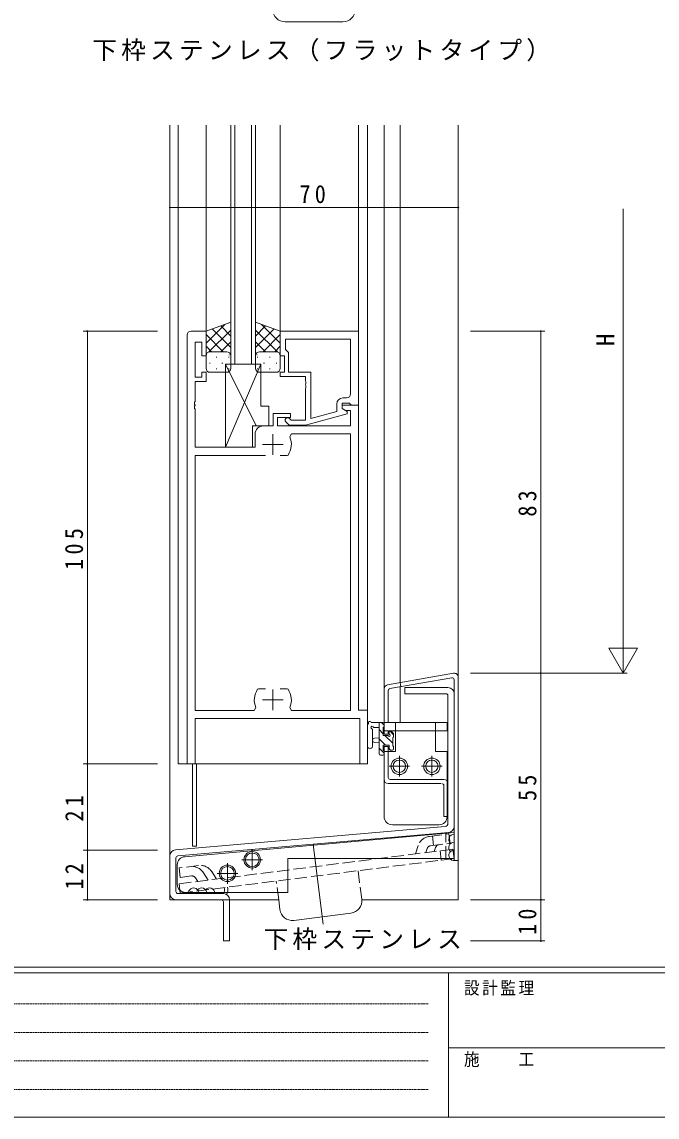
# Model space of a CAD drawing. Units: millimetres on the paper. Extents: x -397 to 397, y -282 to 282.
# Drawn here: x -239.8 to -85.7, y -282.1 to -16.3 of the extents above; entities that cross this region are included whole.
import ezdxf
from ezdxf.enums import TextEntityAlignment as Align

# ---------------------------------------------------------------- set-up
doc = ezdxf.new("R2010")
doc.units = ezdxf.units.MM
for name, pattern in [('USER1', [0.375, 0.25, -0.125]), ('USER2', [13, 10, -1, 1, -1]), ('USER4', [4, 3, -1])]:
    doc.linetypes.add(name, pattern=pattern)
for name, color, linetype, lineweight in [('0-1_YKK_ZWAK', 7, 'Continuous', 18), ('0-3_YKK_D', 6, 'Continuous', 18), ('0-4_YKK_11', 7, 'Continuous', 18), ('0-5_YKK_12', 2, 'Continuous', 18), ('0-7_YKK_13', 4, 'Continuous', 18)]:
    doc.layers.add(name, color=color, linetype=linetype, lineweight=lineweight)
doc.layers.add('0-2_USER1', color=7, linetype='Continuous')
doc.styles.add('ＭＳ ゴシック', font='')
doc.styles.get('ＭＳ ゴシック').set_extended_font_data('MS Gothic')

msp = doc.modelspace()

# ---------------------------------------------------------------- linework, layer by layer
at = {"layer": '0-1_YKK_ZWAK'}
for p, q in [((376.092, -245.688), (-393.908, -245.688)), ((338.292, -247.088), (-393.908, -247.088)), ((-136.308, -247.088), (-136.308, -282.088)), ((-136.308, -265.287), (-7.508, -265.287)), ((-393.908, -282.088), (338.292, -282.088))]:
    msp.add_line(p, q, dxfattribs=at)
at = {"layer": '0-1_YKK_ZWAK', "linetype": 'USER1'}
for p, q in [((-389.31, -254.6), (-141.117, -254.6)), ((-389.31, -261.529), (-141.117, -261.529)), ((-389.31, -268.457), (-141.117, -268.457)), ((-389.31, -275.386), (-141.117, -275.386))]:
    msp.add_line(p, q, dxfattribs=at)
at = {"layer": '0-3_YKK_D'}
for p, q in [((-203.908, -90.347), (-203.908, -60.347)), ((-133.908, -90.347), (-133.908, -60.347)), ((-203.908, -61.347), (-133.908, -61.347)), ((-93.908, -61.704), (-93.908, -174.347)), ((-206.908, -91.347), (-224.908, -91.347)), ((-223.908, -91.347), (-223.908, -196.347)), ((-130.908, -91.347), (-112.908, -91.347)), ((-113.908, -91.347), (-113.908, -174.347)), ((-90.408, -168.284), (-97.408, -168.284)), ((-93.908, -174.347), (-97.408, -168.284)), ((-93.908, -174.347), (-90.408, -168.284)), ((-130.908, -174.347), (-92.908, -174.347)), ((-130.908, -174.347), (-112.908, -174.347)), ((-113.908, -174.347), (-113.908, -229.347)), ((-206.908, -196.347), (-224.908, -196.347)), ((-206.908, -196.347), (-224.908, -196.347)), ((-223.908, -196.347), (-223.908, -217.347)), ((-206.908, -217.347), (-224.908, -217.347)), ((-206.908, -217.347), (-224.908, -217.347)), ((-223.908, -217.347), (-223.908, -229.347)), ((-206.908, -229.347), (-224.908, -229.347)), ((-130.908, -229.347), (-112.908, -229.347)), ((-130.908, -229.347), (-112.908, -229.347)), ((-113.908, -229.347), (-113.908, -239.347)), ((-130.908, -239.347), (-112.908, -239.347))]:
    msp.add_line(p, q, dxfattribs=at)
for centre, start, end in [((-203.908, -61.347), 0, 180), ((-203.908, -61.347), 180, 0), ((-133.908, -61.347), 0, 180), ((-133.908, -61.347), 180, 0), ((-223.908, -91.347), 90, 270), ((-223.908, -91.347), 270, 90), ((-113.908, -91.347), 90, 270), ((-113.908, -91.347), 270, 90), ((-113.908, -174.347), 90, 270), ((-113.908, -174.347), 270, 90), ((-223.908, -196.347), 90, 270), ((-223.908, -196.347), 90, 270), ((-223.908, -196.347), 270, 90), ((-223.908, -196.347), 270, 90), ((-223.908, -217.347), 90, 270), ((-223.908, -217.347), 90, 270), ((-223.908, -217.347), 270, 90), ((-223.908, -217.347), 270, 90), ((-223.908, -229.347), 90, 270), ((-223.908, -229.347), 270, 90), ((-113.908, -229.347), 90, 270), ((-113.908, -229.347), 90, 270), ((-113.908, -229.347), 270, 90), ((-113.908, -229.347), 270, 90), ((-113.908, -239.347), 90, 270), ((-113.908, -239.347), 270, 90)]:
    msp.add_arc(centre, 0.106, start, end, dxfattribs=at)
at = {"layer": '0-4_YKK_11'}
for p, q in [((-199.708, -92.347), (-199.708, -196.347)), ((-195.108, -91.347), (-198.708, -91.347)), ((-195.108, -97.347), (-195.108, -91.347)), ((-177.108, -91.347), (-177.108, -97.347)), ((-158.108, -91.347), (-177.108, -91.347)), ((-158.108, -109.347), (-158.108, -91.347)), ((-197.778, -94.047), (-196.108, -94.047)), ((-197.778, -102.547), (-197.778, -94.047)), ((-196.108, -94.047), (-196.108, -97.347)), ((-175.808, -93.277), (-160.038, -93.277)), ((-175.808, -95.847), (-175.808, -93.277)), ((-175.808, -93.277), (-160.038, -93.277)), ((-160.038, -93.277), (-160.038, -106.547)), ((-196.108, -97.347), (-195.108, -97.347)), ((-177.108, -97.347), (-176.108, -97.347)), ((-176.108, -97.347), (-176.108, -101.347)), ((-175.608, -96.047), (-175.808, -95.847)), ((-175.108, -96.547), (-175.608, -96.047)), ((-175.108, -101.347), (-175.108, -96.547)), ((-196.108, -102.547), (-197.778, -102.547)), ((-197.778, -103.547), (-195.108, -103.547)), ((-197.778, -108.388), (-197.778, -103.547)), ((-196.108, -101.347), (-196.108, -102.547)), ((-195.108, -101.347), (-196.108, -101.347)), ((-195.108, -103.547), (-195.108, -101.347)), ((-177.108, -101.347), (-177.108, -102.347)), ((-176.108, -101.347), (-177.108, -101.347)), ((-177.108, -102.347), (-171.008, -102.347)), ((-169.708, -101.347), (-175.108, -101.347)), ((-171.008, -102.347), (-171.008, -103.388)), ((-171.008, -103.388), (-170.888, -103.572)), ((-170.888, -103.572), (-170.888, -104.122)), ((-169.708, -112.555), (-169.708, -101.347)), ((-170.888, -104.122), (-171.008, -104.305)), ((-171.008, -104.305), (-171.008, -104.388)), ((-171.008, -104.388), (-170.888, -104.572)), ((-170.888, -105.122), (-171.008, -105.305)), ((-171.008, -105.305), (-171.008, -112.947)), ((-170.888, -104.572), (-170.888, -105.122)), ((-197.898, -108.572), (-197.778, -108.388)), ((-197.898, -109.122), (-197.898, -108.572)), ((-162.108, -108.847), (-160.308, -108.847)), ((-162.108, -110.147), (-162.108, -108.847)), ((-161.038, -107.547), (-161.908, -107.547)), ((-160.308, -108.847), (-160.108, -109.047)), ((-197.778, -109.305), (-197.898, -109.122)), ((-197.898, -109.572), (-197.778, -109.388)), ((-197.898, -110.122), (-197.898, -109.572)), ((-197.778, -110.305), (-197.898, -110.122)), ((-197.778, -109.388), (-197.778, -109.305)), ((-197.778, -119.547), (-197.778, -110.305)), ((-178.808, -111.347), (-178.808, -114.347)), ((-174.608, -111.347), (-178.808, -111.347)), ((-174.608, -112.347), (-174.608, -111.347)), ((-171.012, -114.147), (-160.908, -111.439)), ((-163.408, -110.867), (-169.708, -112.555)), ((-163.408, -109.047), (-163.408, -110.867)), ((-162.108, -109.347), (-162.108, -110.147)), ((-158.108, -109.347), (-162.108, -109.347)), ((-160.908, -110.839), (-162.108, -110.147)), ((-162.108, -110.147), (-161.242, -110.647)), ((-161.242, -110.647), (-160.038, -110.647)), ((-160.908, -111.439), (-160.908, -110.839)), ((-160.108, -109.047), (-159.808, -109.347)), ((-160.038, -110.647), (-160.038, -114.347)), ((-159.808, -109.347), (-158.108, -109.347)), ((-158.108, -183.347), (-158.108, -109.347)), ((-177.808, -112.347), (-174.608, -112.347)), ((-177.808, -114.347), (-177.808, -112.347)), ((-175.732, -113.371), (-174.957, -114.147)), ((-174.957, -114.147), (-171.012, -114.147)), ((-174.46, -112.947), (-174.884, -112.522)), ((-171.008, -112.947), (-174.46, -112.947)), ((-183.208, -116.347), (-183.208, -119.547)), ((-178.808, -114.347), (-181.208, -114.347)), ((-178.908, -116.347), (-178.908, -121.347)), ((-160.038, -114.347), (-177.808, -114.347)), ((-174.812, -116.984), (-174.357, -116.277)), ((-174.357, -116.277), (-160.038, -116.277)), ((-160.038, -116.277), (-160.038, -183.417)), ((-183.208, -119.547), (-197.778, -119.547)), ((-181.408, -118.847), (-176.408, -118.847)), ((-197.778, -121.547), (-180.658, -121.547)), ((-197.778, -183.417), (-197.778, -121.547)), ((-177.158, -121.547), (-175.461, -121.547)), ((-177.158, -121.547), (-175.461, -121.547)), ((-175.461, -121.547), (-175.215, -121.418)), ((-182.355, -178.147), (-182.601, -178.275)), ((-180.658, -178.147), (-182.355, -178.147)), ((-178.908, -178.347), (-178.908, -183.347)), ((-175.461, -178.147), (-177.158, -178.147)), ((-175.215, -178.275), (-175.461, -178.147)), ((-183.004, -182.71), (-183.46, -183.417)), ((-181.408, -180.847), (-176.408, -180.847)), ((-174.357, -183.417), (-174.812, -182.71)), ((-155.908, -183.347), (-158.108, -183.347)), ((-155.908, -196.347), (-155.908, -183.347)), ((-183.46, -183.417), (-197.778, -183.417)), ((-197.778, -185.347), (-157.838, -185.347)), ((-197.778, -196.347), (-197.778, -185.347)), ((-160.038, -183.417), (-174.357, -183.417)), ((-157.838, -185.347), (-157.838, -196.347)), ((-199.708, -196.347), (-197.778, -196.347)), ((-157.838, -196.347), (-155.908, -196.347))]:
    msp.add_line(p, q, dxfattribs=at)
for centre, radius, start, end in [((-198.708, -92.347), 1, 90.00001, 179.99999), ((-161.908, -109.047), 1.5, 90.00001, 179.99999), ((-161.038, -106.547), 1, 270.00001, 359.99999), ((-175.308, -112.947), 0.6, 44.99999, 225.00001), ((-181.208, -116.347), 2, 90.00001, 179.99999), ((-178.908, -118.847), 4.5, 325.15008, 24.45637), ((-178.908, -180.847), 4.5, 145.15008, 204.45637), ((-178.908, -180.847), 4.5, 335.54363, 34.84992)]:
    msp.add_arc(centre, radius, start, end, dxfattribs=at)
at = {"layer": '0-5_YKK_12'}
for p, q in [((-203.908, -41.347), (-203.908, -229.347)), ((-201.908, -41.347), (-201.908, -196.347)), ((-195.108, -91.847), (-195.108, -41.347)), ((-189.108, -41.347), (-189.108, -99.347)), ((-188.108, -99.347), (-188.108, -41.347)), ((-184.108, -41.347), (-184.108, -99.347)), ((-183.108, -99.347), (-183.108, -41.347)), ((-177.108, -91.847), (-177.108, -41.347)), ((-158.108, -91.647), (-158.108, -41.347)), ((-155.908, -41.347), (-155.908, -196.347)), ((-151.908, -186.347), (-151.908, -41.347)), ((-148.008, -41.347), (-148.008, -176.657)), ((-133.908, -41.347), (-133.908, -229.347)), ((-183.108, -99.347), (-189.108, -99.347)), ((-148.008, -177.672), (-148.008, -186.347)), ((-148.008, -186.347), (-150.908, -186.347)), ((-201.908, -196.347), (-155.908, -196.347)), ((-198.408, -196.347), (-198.408, -216.347)), ((-197.408, -196.347), (-197.408, -216.347)), ((-197.408, -216.347), (-198.408, -216.347)), ((-177.491, -229.347), (-203.908, -229.347)), ((-133.908, -229.347), (-157.334, -229.347))]:
    msp.add_line(p, q, dxfattribs=at)
at = {"layer": '0-7_YKK_13'}
for p, q in [((-175.908, -16.306), (-161.908, -16.306)), ((-189.108, -89.204), (-195.108, -91.347)), ((-195.108, -94.255), (-190.584, -89.731)), ((-189.108, -92.533), (-191.561, -90.08)), ((-189.108, -89.204), (-189.108, -97.347)), ((-183.108, -89.204), (-183.108, -97.347)), ((-183.108, -89.204), (-177.108, -91.347)), ((-183.108, -92.533), (-180.655, -90.08)), ((-177.108, -94.255), (-181.633, -89.731)), ((-195.108, -91.427), (-194.983, -91.302)), ((-195.108, -91.347), (-195.108, -97.347)), ((-190.951, -96.347), (-195.108, -92.189)), ((-194.421, -96.397), (-189.108, -91.084)), ((-189.108, -95.361), (-193.645, -90.824)), ((-183.108, -95.361), (-178.571, -90.824)), ((-177.795, -96.397), (-183.108, -91.084)), ((-181.265, -96.347), (-177.108, -92.189)), ((-177.108, -91.427), (-177.233, -91.302)), ((-177.108, -91.347), (-177.108, -97.347)), ((-193.779, -96.347), (-195.108, -95.018)), ((-191.543, -96.347), (-189.108, -93.912)), ((-180.674, -96.347), (-183.108, -93.912)), ((-178.437, -96.347), (-177.108, -95.018)), ((-195.108, -97.084), (-195.058, -97.033)), ((-195.108, -97.347), (-195.108, -100.347)), ((-190.108, -96.347), (-194.108, -96.347)), ((-194.108, -96.347), (-190.508, -96.347)), ((-192.49, -97.681), (-192.69, -97.681)), ((-189.508, -97.681), (-189.66, -97.681)), ((-189.526, -97.158), (-189.508, -97.141)), ((-189.108, -97.347), (-189.108, -100.347)), ((-183.108, -97.347), (-183.108, -100.347)), ((-182.69, -97.158), (-182.708, -97.141)), ((-182.708, -97.681), (-182.557, -97.681)), ((-182.108, -96.347), (-178.108, -96.347)), ((-178.108, -96.347), (-182.108, -96.347)), ((-179.727, -97.681), (-179.527, -97.681)), ((-177.108, -97.084), (-177.158, -97.033)), ((-177.108, -97.347), (-177.108, -100.347)), ((-194.105, -99.096), (-194.305, -99.096)), ((-192.49, -100.511), (-192.69, -100.511)), ((-191.075, -99.096), (-191.275, -99.096)), ((-190.358, -99.347), (-182.932, -114.347)), ((-190.358, -119.547), (-181.858, -99.347)), ((-190.358, -99.347), (-181.858, -99.347)), ((-190.358, -99.347), (-190.358, -119.547)), ((-189.522, -100.511), (-189.66, -100.511)), ((-182.695, -100.511), (-182.557, -100.511)), ((-181.858, -99.347), (-181.858, -109.547)), ((-181.142, -99.096), (-180.942, -99.096)), ((-179.727, -100.511), (-179.527, -100.511)), ((-178.112, -99.096), (-177.912, -99.096)), ((-190.108, -101.347), (-194.108, -101.347)), ((-182.108, -101.347), (-178.108, -101.347)), ((-181.858, -109.547), (-179.858, -109.547)), ((-179.858, -109.547), (-179.858, -114.347)), ((-183.858, -114.347), (-179.858, -114.347)), ((-183.858, -114.347), (-183.858, -119.547)), ((-190.358, -119.547), (-183.858, -119.547)), ((-151.082, -177.199), (-135.082, -174.377)), ((-133.908, -175.362), (-133.908, -219.847)), ((-150.495, -178.111), (-135.495, -175.466)), ((-148.008, -176.657), (-147.835, -177.642)), ((-146.908, -177.847), (-146.908, -179.347)), ((-136.408, -177.847), (-146.908, -177.847)), ((-134.908, -175.958), (-134.908, -219.847)), ((-151.908, -189.147), (-151.908, -178.184)), ((-150.908, -186.347), (-150.908, -178.603)), ((-136.908, -179.347), (-146.908, -179.347)), ((-136.408, -179.847), (-136.408, -210.841)), ((-134.908, -179.347), (-134.908, -211.529)), ((-155.908, -192.073), (-155.908, -186.911)), ((-152.208, -186.345), (-154.889, -186.345)), ((-154.708, -192.073), (-154.705, -188.112)), ((-154.289, -187.545), (-153.108, -187.545)), ((-153.108, -186.345), (-153.108, -193.945)), ((-152.108, -189.045), (-153.108, -188.045)), ((-151.908, -187), (-152.563, -186.345)), ((-152.108, -189.445), (-152.108, -187.445)), ((-151.908, -186.347), (-136.608, -186.347)), ((-151.908, -187.245), (-151.908, -186.645)), ((-151.908, -186.847), (-151.908, -187.847)), ((-150.908, -189.147), (-150.908, -188.347)), ((-150.708, -188.645), (-150.708, -188.984)), ((-149.608, -189.3), (-150.535, -188.373)), ((-149.696, -188.933), (-150.196, -188.433)), ((-149.108, -186.347), (-149.108, -193.347)), ((-139.408, -186.347), (-139.408, -193.347)), ((-136.608, -186.347), (-136.608, -188.347)), ((-153.108, -190.045), (-154.253, -190.147)), ((-153.108, -191.245), (-154.253, -191.143)), ((-151.553, -191.845), (-153.108, -190.29)), ((-151.169, -189.445), (-152.108, -189.445)), ((-151.908, -189.147), (-150.908, -189.147)), ((-149.808, -191.345), (-151.708, -189.445)), ((-149.808, -192.045), (-149.808, -189.945)), ((-149.608, -189.745), (-149.608, -189.145)), ((-151.908, -193.735), (-153.108, -192.535)), ((-152.108, -191.845), (-150.708, -191.845)), ((-152.108, -193.145), (-152.108, -191.845)), ((-151.908, -192.147), (-150.908, -192.147)), ((-151.908, -192.147), (-151.908, -200.143)), ((-151.908, -192.147), (-150.908, -192.147)), ((-151.908, -193.945), (-151.908, -193.345)), ((-151.908, -193.347), (-149.108, -193.347)), ((-151.908, -193.347), (-151.908, -209.147)), ((-150.908, -199.643), (-150.908, -192.147)), ((-150.708, -191.845), (-150.708, -192.745)), ((-150.353, -193.045), (-150.708, -192.69)), ((-150.408, -193.045), (-149.908, -193.045)), ((-149.608, -192.745), (-149.608, -192.245)), ((-139.408, -193.347), (-136.608, -193.347)), ((-136.608, -193.347), (-136.608, -209.14)), ((-152.808, -194.245), (-152.208, -194.245)), ((-148.208, -194.447), (-148.208, -199.447)), ((-140.308, -194.447), (-140.308, -199.447)), ((-145.708, -196.947), (-150.708, -196.947)), ((-137.808, -196.947), (-142.808, -196.947)), ((-150.908, -201.143), (-138.108, -201.143)), ((-150.408, -200.143), (-137.408, -200.143)), ((-137.408, -201.643), (-137.408, -209.139)), ((-136.608, -201.143), (-136.608, -209.147)), ((-136.408, -201.143), (-136.408, -209.139)), ((-137.408, -209.139), (-136.408, -209.139)), ((-137.094, -211.588), (-202.537, -217.228)), ((-149.908, -211.147), (-138.608, -211.147)), ((-201.951, -218.684), (-136.279, -213.024)), ((-134.908, -213.011), (-200.292, -218.887)), ((-134.908, -219.347), (-134.908, -213.011)), ((-169.105, -215.934), (-166.668, -235.232)), ((-203.908, -227.847), (-203.908, -218.723)), ((-202.408, -219.182), (-202.408, -227.347)), ((-175.308, -219.347), (-134.908, -219.347)), ((-175.308, -227.547), (-175.308, -219.347)), ((-133.908, -219.847), (-134.908, -219.847)), ((-202.113, -225.547), (-202.113, -220.879)), ((-201.908, -227.847), (-190.908, -227.847)), ((-175.308, -227.547), (-200.113, -227.547)), ((-191.408, -229.347), (-202.408, -229.347)), ((-190.908, -229.847), (-190.908, -239.347)), ((-189.408, -239.347), (-189.408, -229.347)), ((-177.188, -231.742), (-177.491, -229.347)), ((-173.836, -234.343), (-159.946, -232.588)), ((-190.908, -239.347), (-189.408, -239.347))]:
    msp.add_line(p, q, dxfattribs=at)
at = {"layer": '0-7_YKK_13', "linetype": 'USER4'}
for p, q in [((-140.912, -213.956), (-136.169, -213.357)), ((-140.194, -213.866), (-139.905, -216.148)), ((-136.908, -219.347), (-136.908, -213.191)), ((-136.169, -213.357), (-135.88, -215.639)), ((-201.668, -225.46), (-135.196, -217.065)), ((-144.294, -218.214), (-143.635, -216.203)), ((-141.449, -216.919), (-141.769, -217.895)), ((-140.624, -216.238), (-135.88, -215.639)), ((-139.402, -216.661), (-139.722, -217.636)), ((-138.347, -217.463), (-138.059, -219.745)), ((-135.196, -217.065), (-134.908, -219.347)), ((-201.38, -227.742), (-134.908, -219.347)), ((-196.905, -221.028), (-201.648, -221.627)), ((-201.648, -221.627), (-201.36, -223.909)), ((-195.756, -222.786), (-194.618, -224.57)), ((-192.571, -224.311), (-193.709, -222.527)), ((-157.346, -229.236), (-158.223, -222.291)), ((-201.668, -225.46), (-201.38, -227.742)), ((-198.663, -223.569), (-201.36, -223.909)), ((-197.695, -224.023), (-197.143, -224.889)), ((-177.491, -229.347), (-178.065, -224.797))]:
    msp.add_line(p, q, dxfattribs=at)
at = {"layer": '0-7_YKK_13', "linetype": 'USER2'}
for p, q in [((-183.908, -217.147), (-183.908, -222.147)), ((-189.913, -220.447), (-189.913, -225.447)), ((-181.408, -219.647), (-186.408, -219.647)), ((-187.413, -222.947), (-192.413, -222.947))]:
    msp.add_line(p, q, dxfattribs=at)
at = {"layer": '0-7_YKK_13'}
msp.add_lwpolyline([(-151.908, -186.347), (-151.908, -188.347), (-136.608, -188.347)], dxfattribs=at)
for centre, radius in [((-148.208, -196.947), 2), ((-148.208, -196.947), 1.5), ((-140.308, -196.947), 2), ((-140.308, -196.947), 1.5), ((-183.908, -219.647), 2), ((-183.908, -219.647), 1.65), ((-189.913, -222.947), 2), ((-189.913, -222.947), 1.65)]:
    msp.add_circle(centre, radius, dxfattribs=at)
for centre, radius, start, end in [((-175.908, -13.306), 3, 180, 270), ((-161.908, -13.306), 3, 270, 0), ((-194.108, -97.347), 1, 90, 180), ((-194.108, -97.347), 1, 90, 179.9999), ((-190.108, -97.347), 1, 0, 90), ((-182.108, -97.347), 1, 90, 180), ((-178.108, -97.347), 1, 0, 90), ((-178.108, -97.347), 1, 0.0001, 90), ((-194.108, -100.347), 1, 180, 270), ((-190.108, -100.347), 1, 270, 0), ((-182.108, -100.347), 1, 180, 270), ((-178.108, -100.347), 1, 270, 0), ((-134.908, -175.362), 1, 0, 100.00204), ((-150.908, -178.184), 1, 100.00204, 180), ((-136.408, -179.347), 1.5, 0, 90), ((-135.408, -175.958), 0.5, 0, 100.00204), ((-150.408, -178.603), 0.5, 100.00204, 180), ((-136.908, -179.847), 0.5, 0, 90), ((-155.408, -186.345), 0.3, 30, 190.52878), ((-155.608, -186.911), 0.3, 130.52878, 180), ((-155.998, -186.455), 0.3, 310.52878, 10.52878), ((-154.889, -186.045), 0.3, 210, 270), ((-154.808, -187.545), 0.3, 30, 250.81024), ((-155.005, -188.112), 0.3, 359.95977, 70.81024), ((-154.289, -187.245), 0.3, 210, 270), ((-152.208, -186.645), 0.3, 0, 90), ((-152.108, -187.245), 0.2, 270, 0), ((-150.408, -188.645), 0.3, 45, 180), ((-154.208, -190.645), 0.5, 95.09207, 264.90793), ((-151.169, -189.745), 0.3, 33.05573, 90), ((-150.708, -189.445), 0.25, 213.05573, 56.94427), ((-150.408, -188.984), 0.3, 180, 236.94427), ((-149.808, -189.745), 0.2, 270, 0), ((-149.908, -189.145), 0.3, 0, 45), ((-155.308, -192.073), 0.6, 179.95977, 359.95977), ((-152.808, -193.945), 0.3, 180, 270), ((-152.208, -193.945), 0.3, 270, 0), ((-152.108, -193.345), 0.2, 0, 90), ((-150.408, -192.745), 0.3, 180, 270), ((-149.908, -192.745), 0.3, 270, 0), ((-149.808, -192.245), 0.2, 0, 90), ((-150.908, -200.143), 1, 180, 270), ((-150.408, -199.643), 0.5, 180, 270), ((-137.908, -201.643), 0.5, 0, 90), ((-137.408, -201.143), 1, 0, 90), ((-149.908, -209.147), 2, 180, 270), ((-149.908, -209.147), 2, 180, 270), ((-138.608, -209.147), 2, 270, 0), ((-138.608, -209.147), 2, 270, 0), ((-137.158, -210.841), 0.75, 274.92565, 0), ((-136.408, -211.529), 1.5, 274.92565, 0), ((-134.924, -214.729), 1.28, 90, 228.59317), ((-202.408, -218.723), 1.5, 94.92565, 180), ((-138.452, -216.972), 1, 97.1983, 161.86069), ((-134.924, -216.649), 1.28, 90, 228.59037), ((-134.924, -218.569), 1.28, 90, 273.83997), ((-201.908, -219.182), 0.5, 94.92565, 180), ((-200.113, -220.879), 2, 95.13496, 180), ((-200.113, -225.547), 2, 180, 270), ((-202.408, -227.847), 1.5, 180, 270), ((-201.908, -227.347), 0.5, 180, 270), ((-198.133, -227.761), 1.28, 0, 183.83997), ((-196.213, -227.761), 1.28, 0, 138.59037), ((-194.292, -227.761), 1.28, 0, 138.59317), ((-190.908, -229.347), 1.5, 0, 90), ((-192.135, -226.975), 1.54, 325.51653, 22.14671), ((-191.977, -226.918), 2.2, 331.04679, 16.63698), ((-191.408, -229.847), 0.5, 0, 90), ((-160.322, -229.612), 3, 277.1983, 7.1983), ((-174.212, -231.366), 3, 187.1983, 277.1983)]:
    msp.add_arc(centre, radius, start, end, dxfattribs=at)
at = {"layer": '0-7_YKK_13', "linetype": 'USER4'}
for centre, radius, start, end in [((-140.499, -217.23), 3.3, 97.1983, 161.86069), ((-140.499, -217.23), 1, 97.1983, 161.86069), ((-198.538, -224.561), 3.3, 32.53591, 97.1983), ((-196.491, -224.302), 3.3, 32.53591, 97.1983), ((-198.538, -224.561), 1, 32.53591, 97.1983)]:
    msp.add_arc(centre, radius, start, end, dxfattribs=at)

# ---------------------------------------------------------------- texts
at = {"layer": '0-1_YKK_ZWAK', "char_height": 3.079, "attachment_point": 7, "style": 'ＭＳ ゴシック'}
for s, insert in [('\\T1.17;\\W0.9;設計監理', (-132.539, -252.62)), ('\\T1.17;\\W0.9;施\u3000\u3000工', (-132.539, -269.942))]:
    msp.add_mtext(s, dxfattribs=dict(at, insert=insert))
at = {"layer": '0-2_USER1', "char_height": 4.399, "attachment_point": 7, "style": 'ＭＳ ゴシック'}
for s, insert in [('\\T1.17;下枠ステンレス（フラットタイプ）', (-222.724, -25.916)), ('\\T1.17;下枠ステンレス', (-181.165, -241.568))]:
    msp.add_mtext(s, dxfattribs=dict(at, insert=insert))
at = {"layer": '0-3_YKK_D', "color": 7, "style": 'ＭＳ ゴシック'}
msp.add_text('H', height=4.399, rotation=90, dxfattribs=at).set_placement((-94.708, -94.947), align=Align.BOTTOM_LEFT)
at = {"layer": '0-3_YKK_D', "color": 7, "insert": (-172.428, -60.347), "char_height": 4.399, "attachment_point": 7, "style": 'ＭＳ ゴシック'}
msp.add_mtext('\\T1.37;\\W0.9;70', dxfattribs=at)
at = {"layer": '0-3_YKK_D', "color": 7, "char_height": 4.399, "attachment_point": 7, "rotation": 90, "style": 'ＭＳ ゴシック'}
for s, insert in [('\\T1.37;\\W0.9;83', (-114.908, -136.367)), ('\\T1.38;\\W0.9;105', (-224.908, -149.287)), ('\\T1.37;\\W0.9;55', (-114.908, -205.367)), ('\\T1.37;\\W0.9;21', (-224.908, -210.367)), ('\\T1.37;\\W0.9;12', (-224.908, -226.867)), ('\\T1.37;\\W0.9;10', (-114.908, -237.867))]:
    msp.add_mtext(s, dxfattribs=dict(at, insert=insert))

doc.saveas('drawing.dxf')
